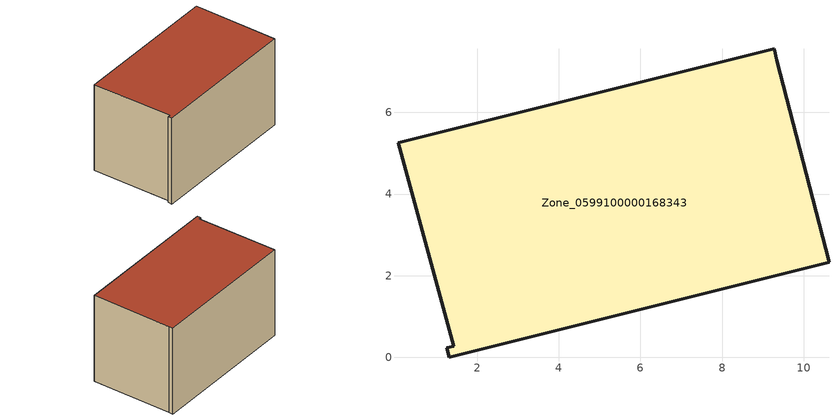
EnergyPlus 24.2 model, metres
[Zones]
Zone_0599100000168343
 floor ground (C_G): 1.31,0 1.25,0.24 1.42,0.28 0.08,5.26 9.27,7.56 9.34,7.28 10.62,2.33 z0
 wall outside (C_F): 9.27,7.56 0.08,5.26 1.42,0.28 1.25,0.24 1.31,0 10.62,2.33 9.34,7.28 9.27,7.56 z0:5.79
 roof outside (C_R): 1.25,0.24 1.31,0 10.62,2.33 9.34,7.28 9.27,7.56 0.08,5.26 1.42,0.28 z5.79
[BUILDING]
Pand.0599100000168343: North Axis=0; Terrain=City; Loads Convergence Tolerance Value=0.04; Temperature Convergence Tolerance Value=0.4; Solar Distribution=FullExterior; Maximum Number of Warmup Days=25; Minimum Number of Warmup Days=1
[Site:Location]
Rotterdam.The.Hague.AP_ZH_NLD Design_Conditions: Latitude=51.96; Longitude=4.45; Time Zone=1; Elevation=-4.5
[SITE:GROUNDTEMPERATURE:BUILDINGSURFACE]
18, 18, 18, 18, 18, 18, 18, 18, 18, 18, 18, 18
[MATERIAL] Thermal Absorptance=0.9; Solar Absorptance=0.7; Visible Absorptance=0.7
Name | Roughness | Thickness | Conductivity | Density | Specific Heat
G.TI.1975-1991 | MediumSmooth | 0.15 | 0.288461 | 540 | 1210
F.TI.1975-1991 | Rough | 0.3 | 0.230769 | 1920 | 840
R.TI.1975-1991 | MediumRough | 0.2 | 0.153846 | 1500 | 1000
[CONSTRUCTION]
C_G: G.TI.1975-1991
C_F: F.TI.1975-1991
C_R: R.TI.1975-1991
[ZONE]
Zone_0599100000168343: Type=1; Multiplier=1; Ceiling Height=Autocalculate; Volume=Autocalculate; Floor Area=autocalculate; Part of Total Floor Area=Yes
[ZONEINFILTRATION:DESIGNFLOWRATE]
Infil_Zone_0599100000168343: Zone or ZoneList or Space or SpaceList=Zone_0599100000168343; Schedule=AlwaysOn; Design Flow Rate Calculation Method=Flow/Area; Flow Rate per Floor Area=0.003; Constant Term Coefficient=1; Temperature Term Coefficient=0; Velocity Term Coefficient=0; Velocity Squared Term Coefficient=0
[HVACTEMPLATE:ZONE:IDEALLOADSAIRSYSTEM]
Zone_0599100000168343: Maximum Heating Supply Air Temperature=50; Minimum Cooling Supply Air Temperature=13; Maximum Heating Supply Air Humidity Ratio=0.0156; Minimum Cooling Supply Air Humidity Ratio=0.0077; Heating Limit=NoLimit; Cooling Limit=NoLimit; Dehumidification Control Type=ConstantSensibleHeatRatio; Cooling Sensible Heat Ratio=0.7; Dehumidification Setpoint=60; Humidification Control Type=None; Humidification Setpoint=30; Outdoor Air Method=None; Outdoor Air Flow Rate per Person=0.00944; Outdoor Air Flow Rate per Zone Floor Area=0; Outdoor Air Flow Rate per Zone=0; Demand Controlled Ventilation Type=None; Outdoor Air Economizer Type=NoEconomizer; Heat Recovery Type=None; Sensible Heat Recovery Effectiveness=0.7; Latent Heat Recovery Effectiveness=0.65
[ZONECONTROL:THERMOSTAT]
ThermostatControl_Zone_0599100000168343: Zone or ZoneList=Zone_0599100000168343; Control Type Schedule=DualSetpointControlType; Control 1=Thermostat_Zone_0599100000168343; Temperature Difference Between Cutout And Setpoint=0
[THERMOSTATSETPOINT:DUALSETPOINT]
Thermostat_Zone_0599100000168343: Heating Setpoint Temperature Schedule=HeatingSetpoint_Zone_0599100000168343; Cooling Setpoint Temperature Schedule=CoolingSetpoint_Zone_0599100000168343
[SCHEDULE:COMPACT]
HeatingSetpoint_Zone_0599100000168343: Through: 12/31, For: AllDays, Until: 24:00, 21
CoolingSetpoint_Zone_0599100000168343: Through: 12/31, For: AllDays, Until: 24:00, 24
DualSetpointControlType: Through: 12/31, For: AllDays, Until: 24:00, 4
AlwaysOn: Through: 12/31, For: AllDays, Until: 24:00, 1
